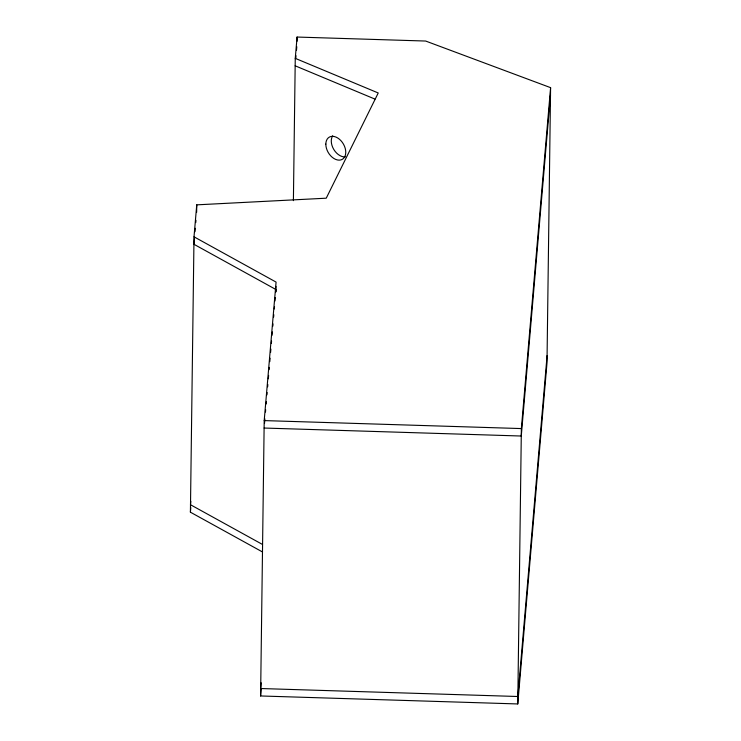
<?xml version="1.0" encoding="UTF-8"?>
<svg xmlns="http://www.w3.org/2000/svg" width="741" height="741" viewBox="0 0 741 741"><rect width="100%" height="100%" fill="white"/><g stroke="black" fill="none" stroke-linecap="round" stroke-linejoin="round"><path stroke-width="1.11" d="M262.342 551.878L190.409 512.188L194.012 236.814L196.745 204.849L326.244 198.19L378.234 92.977L295.261 58.354L297.085 37.05L425.667 41.042L550.591 87.651L546.988 363.025L517.764 703.95L260.6 695.966L264.204 420.592L276.078 282.089L194.012 236.814M196.652 212.296L196.745 204.849M275.948 291.843L276.022 286.341M293.399 200.654L295.261 58.354M297.03 41.301L297.085 37.05M517.764 703.95L521.368 428.576L550.591 87.651M194.494 237.407L193.91 244.261L275.976 289.536L275.782 291.824M194.985 231.701L195.281 228.274M195.772 222.569L195.967 220.29M190.798 501.324L190.502 504.741L262.444 544.431M190.409 512.188L190.798 507.622M264.5 423.454L264.889 418.878M265.482 412.015L265.676 409.717M266.167 404.002L266.362 401.705M266.955 394.842L267.149 392.554M267.64 386.83L267.834 384.542M268.325 378.818L268.622 375.381M269.113 369.657L269.307 367.369M269.798 361.645L270.095 358.209M270.585 352.494L270.873 349.057M271.363 343.333L271.567 341.045M272.049 335.321L272.345 331.885M272.836 326.16L273.031 323.873M273.624 317.009L273.818 314.712M274.309 308.997L274.503 306.7M274.994 300.985L275.291 297.549M295.835 57.946L296.02 55.705M296.502 50.101L296.798 46.739M261.193 682.804L260.702 688.528L517.857 696.503L547.09 355.578M260.6 695.966L261.193 689.102M550.498 95.089L521.266 436.023L264.102 428.039M264.204 420.592L521.368 428.576M295.159 65.801L374.946 99.09M345.315 156.86A12.875 8.688 59.1 0 1 333.793 149.469A12.875 8.688 59.1 0 1 332.681 135.807M325.836 144.078A12.875 8.688 59.1 0 0 340.647 159.982A12.875 8.688 59.1 0 0 340.906 140.642A12.875 8.688 59.1 0 0 325.836 144.078"/></g></svg>
